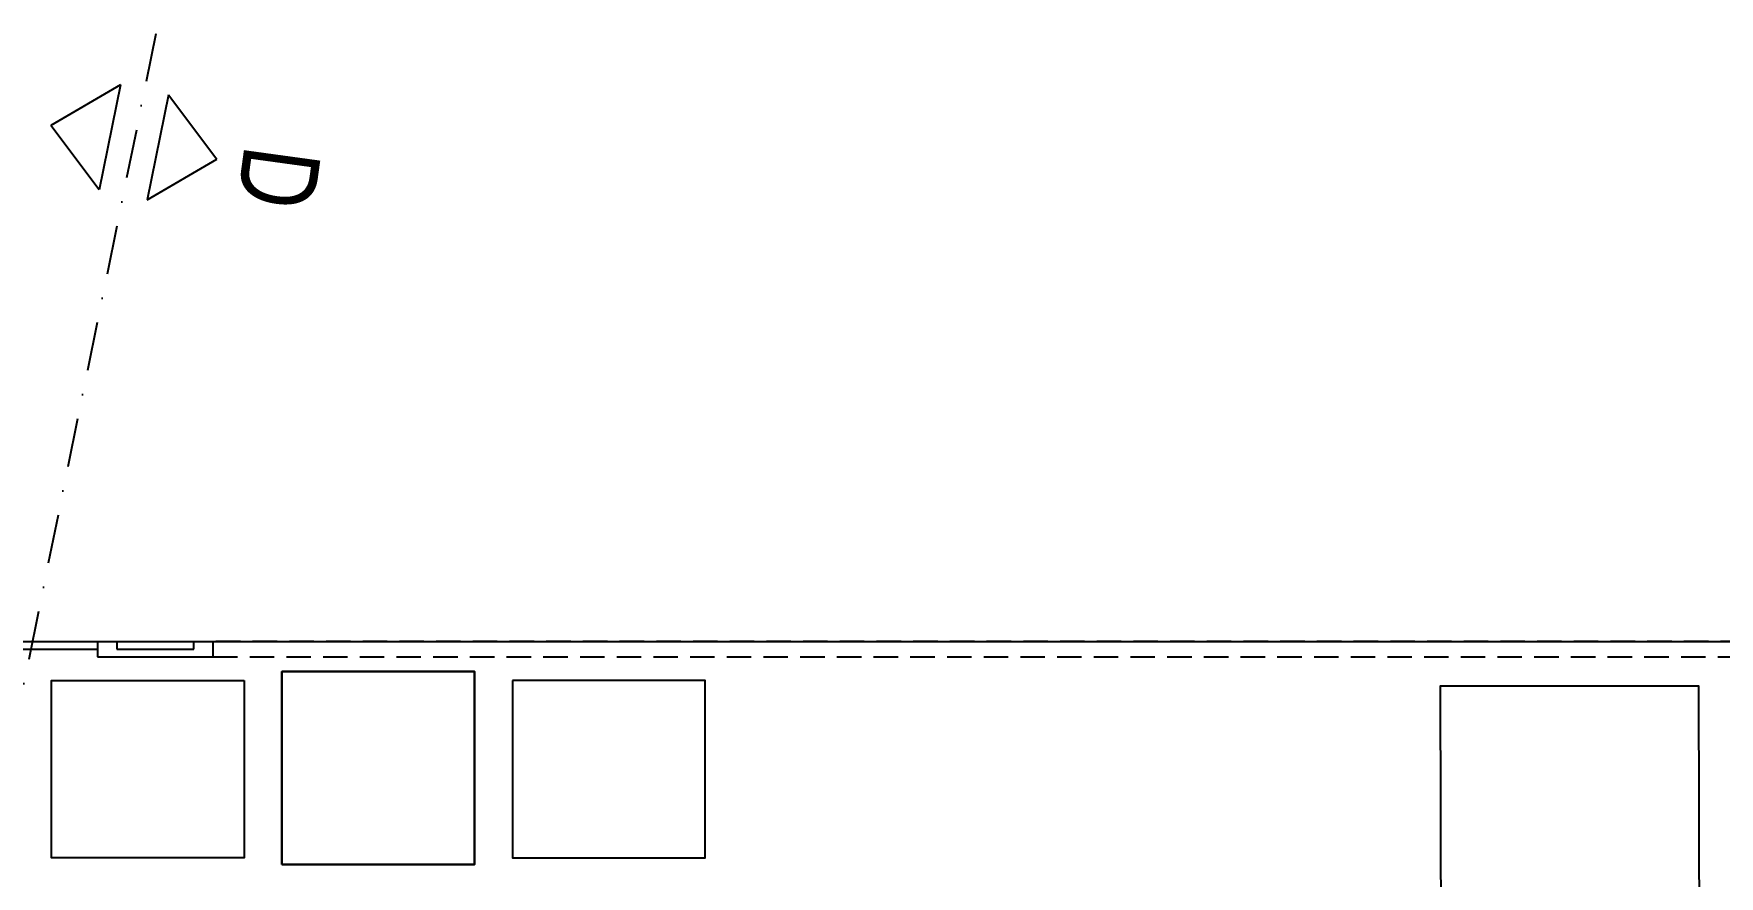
# Model space of a CAD drawing. Header units: millimetres. Extents: x 14735 to 40675, y 3704 to 9569.
# Drawn here: x 15723.1 to 16160.5, y 5350.3 to 5568.9 of the extents above; entities that cross this region are included whole.
import ezdxf

# ---------------------------------------------------------------- set-up
doc = ezdxf.new("R2010")
doc.units = ezdxf.units.MM
doc.linetypes.add('DASHDOT', pattern=[25.4, 12.7, -6.35, 0, -6.35])
doc.linetypes.add('HIDDEN', pattern=[9.525, 6.35, -3.175])
doc.layers.get('0').update_dxf_attribs({"lineweight": 25})
for name, color, linetype, lineweight in [('doğrama', 146, 'Continuous', 25), ('kepenk izi', 7, 'HIDDEN', 25), ('kesitçizgisi', 7, 'DASHDOT', 25), ('tefris', 30, 'Continuous', 30), ('tefrişoturum', 59, 'Continuous', 25), ('yazı', 7, 'Continuous', 20)]:
    doc.layers.add(name, color=color, linetype=linetype, lineweight=lineweight)
doc.styles.add('uban-2', font='GOTHIC.TTF', dxfattribs={"width": 0.8})

# ---------------------------------------------------------------- blocks, each defined once
blk = doc.blocks.new('tefriş')
at = {"layer": 'tefris', "linetype": 'Continuous'}
blk.add_lwpolyline([(-792.43, 215.36), (-742.43, 215.36), (-742.43, 265.36), (-792.43, 265.36)], close=True, dxfattribs=at)
at = {"layer": 'tefrişoturum', "linetype": 'Continuous'}
for points in [[(-802.26, 263.09), (-802.26, 217.09), (-852.26, 217.09), (-852.26, 263.09)], [(-732.61, 263.09), (-732.61, 217.09), (-682.61, 217.09), (-682.61, 263.09)]]:
    blk.add_lwpolyline(points, close=True, dxfattribs=at)
at = {"layer": 'tefrişoturum'}
blk.add_lwpolyline([(-491.57, 194.65), (-491.77, 261.66), (-424.77, 261.66), (-424.57, 194.65)], close=True, dxfattribs=at)
blk = doc.blocks.new('aquaplan')
for p, q in [((-834.36, 417.57), (-852.42, 407.06)), ((-834.36, 417.57), (-839.89, 390.34)), ((-821.82, 415.02), (-827.36, 387.8)), ((-821.82, 415.02), (-809.29, 398.29)), ((-839.89, 390.34), (-852.42, 407.06)), ((-827.36, 387.8), (-809.29, 398.29))]:
    blk.add_line(p, q)
at = {"layer": 'doğrama'}
for p, q in [((-910.31, 273.17), (-840.31, 273.17)), ((-840.31, 273.17), (-835.31, 273.17)), ((-840.31, 273.17), (-840.31, 269.17)), ((-835.31, 273.17), (-835.31, 271.17)), ((-815.31, 273.17), (-810.31, 273.17)), ((-815.31, 271.17), (-815.31, 273.17)), ((-810.31, 269.17), (-810.31, 273.17)), ((-910.31, 271.17), (-840.31, 271.17)), ((-840.31, 269.17), (-810.31, 269.17)), ((-835.31, 271.17), (-815.31, 271.17))]:
    blk.add_line(p, q, dxfattribs=at)
at = {"layer": 'kepenk izi', "linetype": 'HIDDEN'}
for p, q in [((-88.82, 273.17), (-810.31, 273.17)), ((-810.31, 269.17), (-88.82, 269.17))]:
    blk.add_line(p, q, dxfattribs=at)
at = {"layer": 'kesitçizgisi'}
blk.add_line((-825.12, 430.88), (-1203.38, -1429.03), dxfattribs=at)
at = {"layer": 'yazı', "insert": (-802.05, 402.41), "char_height": 20, "attachment_point": 7, "rotation": 262.1788, "style": 'uban-2'}
blk.add_mtext_dynamic_manual_height_columns('D', width=208.9045, gutter_width=12.5, heights=[0], dxfattribs=at)

msp = doc.modelspace()

# ---------------------------------------------------------------- linework, layer by layer
at = {"layer": 'Defpoints', "elevation": 0}
msp.add_lwpolyline([(15639.61, 5411.22), (16621.1, 5411.22), (16654.33, 5147.43), (16579.92, 5138.06), (16589.92, 5058.68), (16664.33, 5068.06), (16704.33, 4750.57), (16629.92, 4741.19), (16639.92, 4661.82), (16707.54, 4670.19), (16728.07, 4523.72), (16818.96, 4552.54), (16822.8, 4550.81), (16607.29, 4408.71), (16558.91, 4487.01), (16361.34, 4356.74), (16356.55, 4364.37), (16343.83, 4356.39), (16298.01, 4429.16), (16310.71, 4437.15), (16198.58, 4615.23), (15519.55, 4719.09)], dxfattribs=at)

# ---------------------------------------------------------------- block references
for name in ['aquaplan', 'tefriş']:
    msp.add_blockref(name, (16579.92, 5138.06, 0))

doc.saveas('drawing.dxf')
